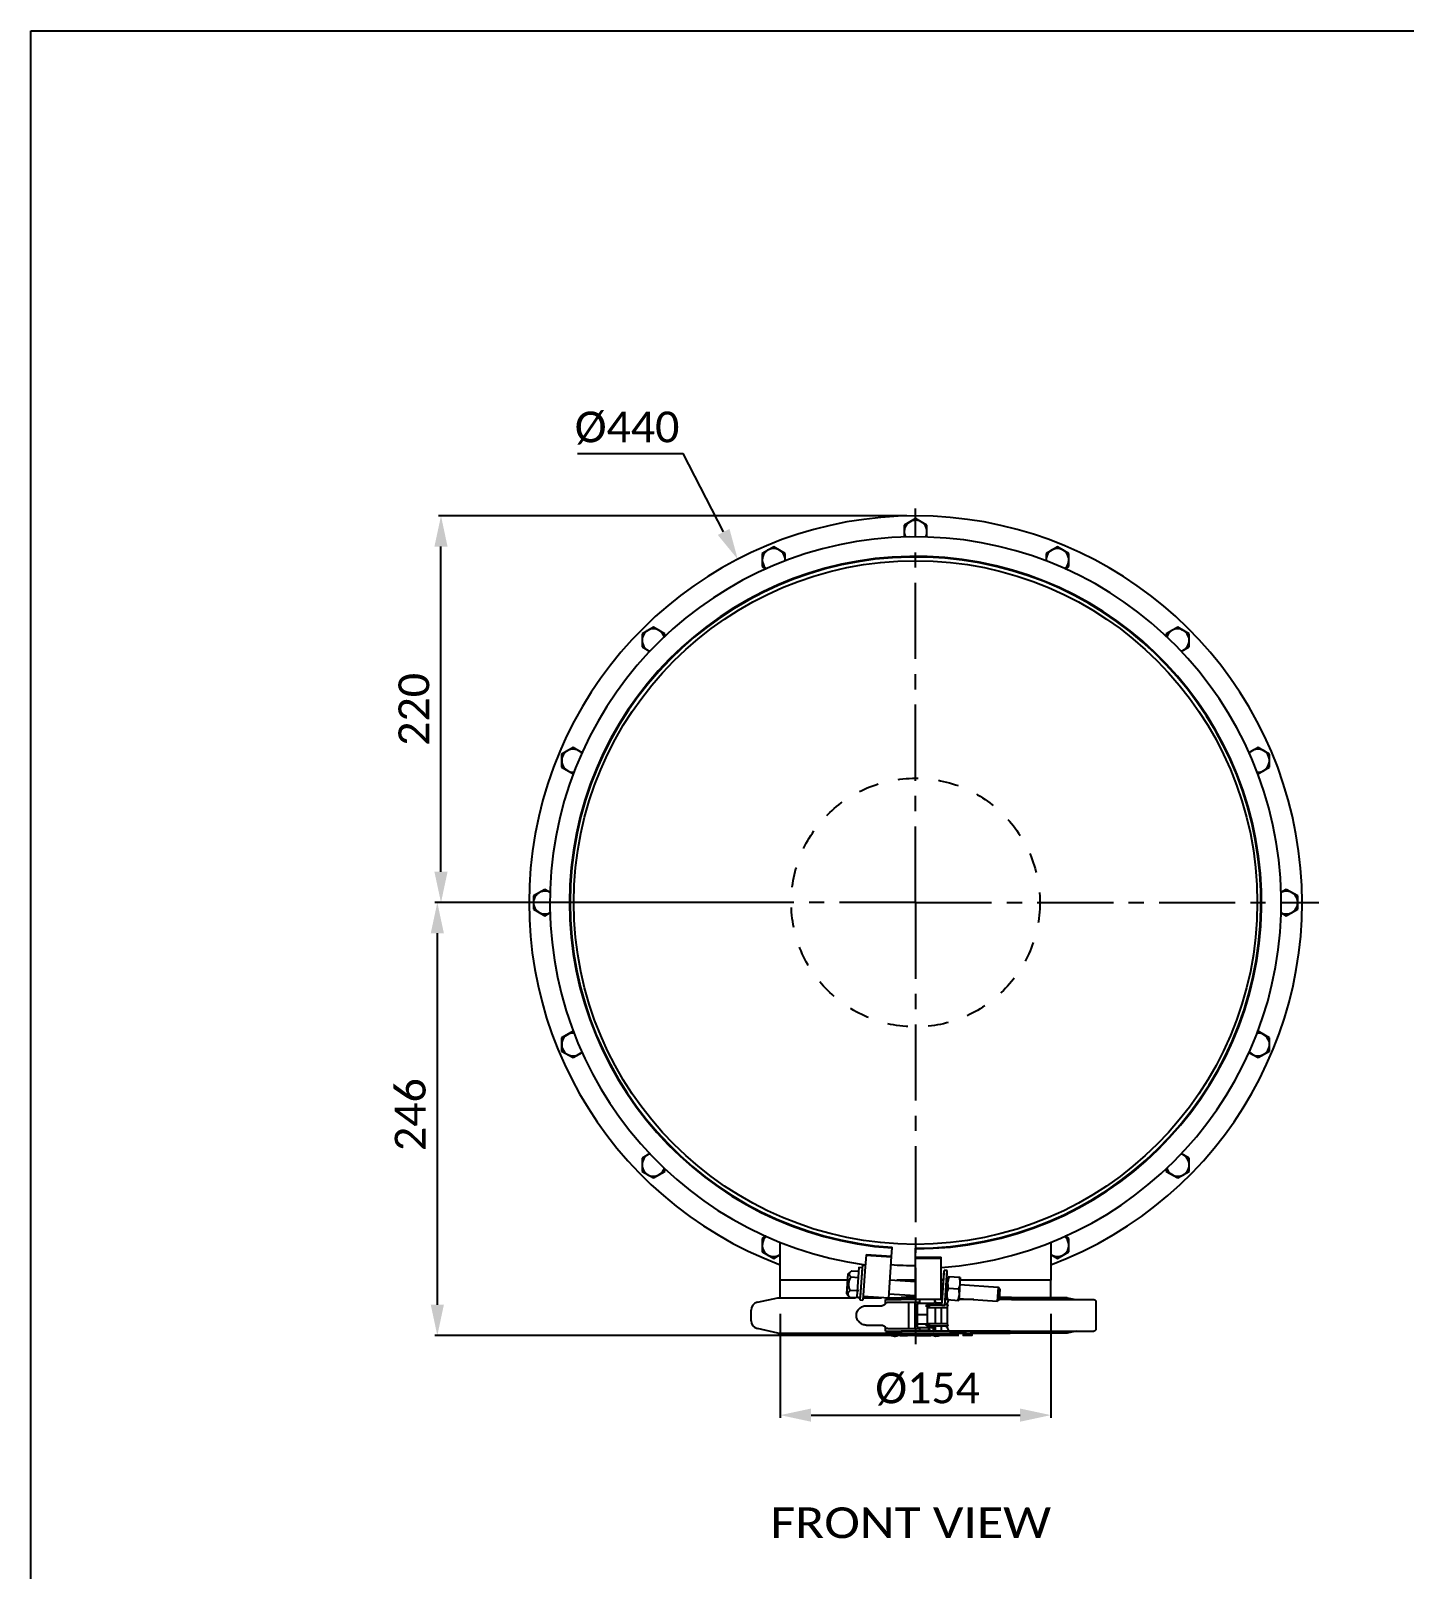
# Model space of a CAD drawing. Header units: millimetres. Extents: x 242 to 4341, y -255 to 3233.
# Drawn here: x 242 to 1023, y 2357 to 3233 of the extents above; entities that cross this region are included whole.
import ezdxf
from ezdxf.enums import TextEntityAlignment as Align

# ---------------------------------------------------------------- set-up
doc = ezdxf.new("R2010")
doc.units = ezdxf.units.MM
doc.header["$LTSCALE"] = 115.5
doc.header["$PDMODE"] = 3
doc.header["$PDSIZE"] = 8
doc.linetypes.add('CENTER', pattern=[0.6, 0.375, -0.075, 0.075, -0.075])
doc.linetypes.add('DASHED', pattern=[0.2, 0.1, -0.1])
doc.layers.get('0').update_dxf_attribs({"linetype": 'CONTINUOUS'})
doc.layers.get('Defpoints').update_dxf_attribs({"linetype": 'CONTINUOUS'})
doc.layers.add('02___PRT_ALL_AXES', color=7, linetype='CONTINUOUS')
doc.styles.get("Standard").update_dxf_attribs({"font": 'calibri.ttf'})
doc.dimstyles.new('DIMSTYLE_1', dxfattribs={"dimtxt": 17.5, "dimasz": 17.5, "dimexe": 1.5, "dimexo": 1, "dimgap": 0.875, "dimtad": 1, "dimdec": 0, "dimdsep": 46, "dimtxsty": 'Standard', "dimblk": '_FILLED', "dimblk1": '_FILLED', "dimblk2": '_FILLED', "dimcen": 0.09, "dimazin": 2, "dimtp": 0.01, "dimtm": 0.01, "dimtfac": 1, "dimtdec": 0, "dimtofl": 0, "dimtmove": 0, "dimatfit": 3, "dimldrblk": '_FILLED', "dimfxl": 1, "dimtolj": 1, "dimarcsym": 0})
doc.dimstyles.new('DIMSTYLE_2', dxfattribs={"dimtxt": 17.5, "dimasz": 17.5, "dimexe": 1.5, "dimexo": 1, "dimgap": 0.875, "dimtad": 1, "dimdsep": 46, "dimtxsty": 'Standard', "dimblk": '_FILLED', "dimblk1": '_FILLED', "dimblk2": '_FILLED', "dimcen": 0.09, "dimazin": 2, "dimtp": 0.01, "dimtm": 0.01, "dimtfac": 1, "dimtofl": 0, "dimtmove": 0, "dimatfit": 3, "dimldrblk": '_FILLED', "dimfxl": 1, "dimtolj": 1, "dimarcsym": 0})
doc.dimstyles.new('DIMSTYLE_3', dxfattribs={"dimtxt": 17.5, "dimasz": 17.5, "dimexe": 1.5, "dimexo": 1, "dimtad": 1, "dimdec": 0, "dimdsep": 46, "dimtxsty": 'Standard', "dimblk": '_FILLED', "dimblk1": '_FILLED', "dimblk2": '_FILLED', "dimcen": 0.09, "dimazin": 2, "dimtp": 0.01, "dimtm": 0.01, "dimtfac": 1, "dimtdec": 0, "dimtofl": 0, "dimtmove": 0, "dimatfit": 1, "dimldrblk": '_FILLED', "dimfxl": 1, "dimtolj": 1, "dimarcsym": 0})

# ---------------------------------------------------------------- blocks, each defined once
blk = doc.blocks.new('_FILLED')
at = {"color": 0, "linetype": 'ByBlock'}
blk.add_solid([(0, 0), (-1, 0.214), (-1, -0.214)], dxfattribs=at)
blk = doc.blocks.new('*D332')
at = {"color": 0, "linetype": 'Continuous', "lineweight": -2}
for p, q in [((520.13, 2736.57), (471.43, 2736.57)), ((472.93, 2719.07), (472.93, 2507.75)), ((769.73, 2490.25), (471.43, 2490.25))]:
    blk.add_line(p, q, dxfattribs=at)
at = {"layer": 'Defpoints', "color": 0}
for p in [(521.13, 2736.57), (472.93, 2490.25), (770.73, 2490.25)]:
    blk.add_point(p, dxfattribs=at)
at = {"color": 0, "linetype": 'ByBlock', "lineweight": -2, "xscale": 17.5, "yscale": 17.5, "zscale": 17.5}
for p, rotation in [((472.93, 2736.57), 89.99999999999999), ((472.93, 2490.25), 270)]:
    blk.add_blockref('_FILLED', p, dxfattribs=dict(at, rotation=rotation))
at = {"color": 0, "insert": (448.72, 2615.9), "char_height": 17.5, "attachment_point": 2, "rotation": 90, "line_spacing_factor": 0.9}
blk.add_mtext('\\A1;246', dxfattribs=at)
blk = doc.blocks.new('*D333')
at = {"color": 0, "linetype": 'Continuous', "lineweight": -2}
for p, q in [((740.14, 2956.57), (473.52, 2956.57)), ((475.02, 2754.07), (475.02, 2939.07)), ((640.14, 2736.57), (473.52, 2736.57))]:
    blk.add_line(p, q, dxfattribs=at)
at = {"layer": 'Defpoints', "color": 0}
for p in [(475.02, 2956.57), (741.14, 2956.57), (641.14, 2736.57)]:
    blk.add_point(p, dxfattribs=at)
at = {"color": 0, "linetype": 'ByBlock', "lineweight": -2, "xscale": 17.5, "yscale": 17.5, "zscale": 17.5}
for p, rotation in [((475.02, 2956.57), 90), ((475.02, 2736.57), 270)]:
    blk.add_blockref('_FILLED', p, dxfattribs=dict(at, rotation=rotation))
at = {"color": 0, "insert": (450.81, 2846.49), "char_height": 17.5, "attachment_point": 2, "rotation": 90, "line_spacing_factor": 0.9}
blk.add_mtext('\\A1;220', dxfattribs=at)
blk = doc.blocks.new('*D334')
at = {"color": 0, "linetype": 'Continuous', "lineweight": -2}
for p, q in [((668.14, 2502.65), (668.14, 2443.42)), ((822.14, 2502.65), (822.14, 2443.42)), ((685.64, 2444.92), (804.64, 2444.92))]:
    blk.add_line(p, q, dxfattribs=at)
at = {"layer": 'Defpoints', "color": 0}
for p in [(668.14, 2503.65), (822.14, 2503.65), (822.14, 2444.92)]:
    blk.add_point(p, dxfattribs=at)
at = {"color": 0, "linetype": 'ByBlock', "lineweight": -2, "xscale": 17.5, "yscale": 17.5, "zscale": 17.5, "rotation": 180}
blk.add_blockref('_FILLED', (668.14, 2444.92), dxfattribs=at)
at = {"color": 0, "linetype": 'ByBlock', "lineweight": -2, "xscale": 17.5, "yscale": 17.5, "zscale": 17.5}
blk.add_blockref('_FILLED', (822.14, 2444.92), dxfattribs=at)
at = {"color": 0, "insert": (752, 2469.13), "char_height": 17.5, "attachment_point": 2, "line_spacing_factor": 0.9}
blk.add_mtext('\\A1;%%c154', dxfattribs=at)
blk = doc.blocks.new('*D335')
at = {"color": 0, "linetype": 'Continuous', "lineweight": -2}
for p in [(552.81, 2991.98), (635.88, 2947.45)]:
    blk.add_line(p, (612.81, 2991.98), dxfattribs=at)
at = {"color": 0, "linetype": 'Continuous'}
for p, q in [((745.05, 2736.57), (745.23, 2736.57)), ((745.14, 2736.48), (745.14, 2736.66))]:
    blk.add_line(p, q, dxfattribs=at)
at = {"layer": 'Defpoints', "color": 0}
for p in [(643.93, 2931.91), (846.35, 2541.22)]:
    blk.add_point(p, dxfattribs=at)
at = {"color": 0, "linetype": 'ByBlock', "lineweight": -2, "xscale": 17.5, "yscale": 17.5, "zscale": 17.5, "rotation": 297.3888948476893}
blk.add_blockref('_FILLED', (643.93, 2931.91), dxfattribs=at)
at = {"color": 0, "insert": (610.73, 3015.94), "char_height": 17.5, "attachment_point": 3, "line_spacing_factor": 0.9}
blk.add_mtext('\\A1;%%c440', dxfattribs=at)

msp = doc.modelspace()

# ---------------------------------------------------------------- linework, layer by layer
at = {"color": 0, "linetype": 'Continuous'}
for p, q in [((241.521, 1394.903), (241.521, 3232.585)), ((241.521, 3232.585), (2291.28, 3232.585)), ((745.139, 2955.073), (738.639, 2951.32)), ((738.639, 2951.32), (738.639, 2944.554)), ((751.639, 2951.32), (745.139, 2955.073)), ((751.639, 2944.548), (751.639, 2951.32)), ((664.393, 2939.011), (657.893, 2935.258)), ((657.893, 2935.258), (657.893, 2927.753)), ((670.893, 2935.259), (664.393, 2939.011)), ((670.893, 2930.879), (670.893, 2935.259)), ((825.885, 2939.011), (819.385, 2935.258)), ((819.385, 2935.258), (819.385, 2930.895)), ((832.385, 2935.259), (825.885, 2939.011)), ((832.385, 2927.753), (832.385, 2935.259)), ((657.893, 2927.753), (660.144, 2926.453)), ((830.157, 2926.466), (832.385, 2927.753)), ((595.939, 2893.272), (589.439, 2889.519)), ((589.439, 2889.519), (589.44, 2882.014)), ((602.439, 2889.52), (595.939, 2893.272)), ((602.439, 2887.892), (602.439, 2889.52)), ((894.338, 2893.272), (887.838, 2889.519)), ((887.838, 2889.519), (887.839, 2887.899)), ((900.838, 2889.52), (894.338, 2893.272)), ((900.839, 2882.014), (900.838, 2889.52)), ((589.44, 2882.014), (593.943, 2879.414)), ((896.343, 2879.419), (900.839, 2882.014)), ((550.2, 2824.819), (543.7, 2821.066)), ((543.7, 2821.066), (543.7, 2813.56)), ((555.406, 2821.814), (550.2, 2824.819)), ((940.077, 2824.819), (934.867, 2821.81)), ((946.578, 2821.066), (940.077, 2824.819)), ((946.578, 2813.561), (946.578, 2821.066)), ((543.7, 2813.56), (550.201, 2809.808)), ((939.74, 2810.003), (940.078, 2809.808)), ((940.078, 2809.808), (946.578, 2813.561)), ((534.139, 2744.073), (527.639, 2740.32)), ((527.639, 2740.32), (527.639, 2732.814)), ((537.167, 2742.324), (534.139, 2744.073)), ((956.139, 2744.073), (953.092, 2742.313)), ((962.639, 2740.32), (956.139, 2744.073)), ((962.639, 2732.814), (962.639, 2740.32)), ((527.639, 2732.814), (534.139, 2729.062)), ((956.139, 2729.062), (962.639, 2732.814)), ((534.139, 2729.062), (537.199, 2730.828)), ((953.067, 2730.835), (956.139, 2729.062)), ((550.2, 2663.326), (543.7, 2659.574)), ((550.405, 2663.208), (550.2, 2663.326)), ((940.077, 2663.326), (939.838, 2663.188)), ((946.578, 2659.574), (940.077, 2663.326)), ((543.7, 2659.574), (543.7, 2652.068)), ((946.578, 2652.068), (946.578, 2659.574)), ((543.7, 2652.068), (550.201, 2648.315)), ((550.201, 2648.315), (555.336, 2651.28)), ((934.92, 2651.293), (940.078, 2648.315)), ((940.078, 2648.315), (946.578, 2652.068)), ((593.925, 2593.71), (589.439, 2591.12)), ((589.439, 2591.12), (589.44, 2583.615)), ((900.838, 2591.12), (896.369, 2593.701)), ((900.839, 2583.615), (900.838, 2591.12)), ((589.44, 2583.615), (595.94, 2579.862)), ((595.94, 2579.862), (602.44, 2583.615)), ((602.44, 2583.615), (602.44, 2585.174)), ((887.839, 2585.144), (887.839, 2583.615)), ((887.839, 2583.615), (894.339, 2579.862)), ((894.339, 2579.862), (900.839, 2583.615)), ((660.191, 2546.708), (657.893, 2545.381)), ((657.893, 2545.381), (657.893, 2537.876)), ((731.446, 2535.196), (731.775, 2540.032)), ((731.775, 2540.032), (731.8, 2540.399)), ((745.139, 2539.578), (745.139, 2539.946)), ((745.139, 2534.731), (745.139, 2539.578)), ((822.139, 2543.247), (822.139, 2521.647)), ((832.385, 2545.381), (830.094, 2546.704)), ((832.385, 2537.876), (832.385, 2545.381)), ((657.893, 2537.876), (664.393, 2534.123)), ((664.393, 2534.123), (668.139, 2536.286)), ((716.94, 2536.182), (716.31, 2526.918)), ((731.413, 2534.707), (716.906, 2535.694)), ((731.446, 2535.196), (716.94, 2536.182)), ((729.83, 2511.434), (731.446, 2535.196)), ((745.139, 2534.731), (759.679, 2534.731)), ((745.139, 2510.914), (745.139, 2534.731)), ((745.139, 2534.241), (759.679, 2534.241)), ((759.679, 2510.914), (759.679, 2534.731)), ((822.139, 2536.286), (825.885, 2534.123)), ((825.885, 2534.123), (832.385, 2537.876)), ((705.95, 2513.862), (706.723, 2525.23)), ((706.723, 2525.23), (708.507, 2526.787)), ((712.492, 2523.108), (708.415, 2523.385)), ((712.732, 2526.634), (708.655, 2526.911)), ((714.29, 2523.014), (714.34, 2523.011)), ((730.543, 2521.909), (745.124, 2520.918)), ((762.895, 2510.666), (763.777, 2523.63)), ((763.777, 2523.63), (763.779, 2523.633)), ((770.56, 2523.172), (763.779, 2523.633)), ((770.561, 2523.169), (769.68, 2510.205)), ((770.561, 2523.169), (770.56, 2523.172)), ((705.95, 2513.862), (707.507, 2512.079)), ((712.881, 2515.559), (707.906, 2515.897)), ((713.748, 2515.033), (713.797, 2515.03)), ((729.83, 2511.434), (715.324, 2512.42)), ((730, 2513.928), (745.139, 2512.898)), ((759.679, 2519.928), (760.814, 2519.851)), ((762.61, 2519.729), (763.507, 2519.668)), ((763.917, 2517.109), (769.539, 2516.726)), ((770.292, 2519.207), (792.21, 2517.716)), ((792.21, 2517.716), (791.668, 2509.735)), ((793.14, 2516.651), (792.21, 2517.716)), ((793.14, 2516.651), (792.733, 2510.664)), ((666.795, 2511.71), (710.946, 2511.71)), ((712.612, 2511.597), (707.636, 2511.935)), ((712.612, 2511.71), (713.572, 2511.71)), ((715.276, 2511.71), (725.768, 2511.71)), ((716.981, 2507.147), (725.98, 2507.147)), ((727.942, 2510.647), (737.032, 2510.647)), ((727.942, 2508.147), (727.942, 2510.647)), ((729.288, 2509.147), (747.618, 2509.147)), ((729.849, 2511.71), (736.948, 2511.71)), ((745.139, 2512.047), (740.248, 2512.047)), ((745.139, 2510.914), (759.679, 2510.914)), ((746.332, 2495.147), (746.332, 2508.147)), ((751.395, 2507.686), (760.037, 2507.686)), ((751.395, 2506.486), (751.395, 2507.686)), ((751.395, 2506.486), (753.476, 2506.486)), ((752.019, 2506.147), (763.4, 2506.147)), ((752.024, 2497.147), (752.024, 2506.147)), ((755.865, 2510.647), (755.861, 2510.147)), ((755.861, 2510.147), (756.065, 2508.864)), ((756.042, 2510.647), (756.28, 2509.148)), ((756.269, 2508.886), (759.769, 2508.886)), ((759.679, 2511.91), (760.271, 2511.869)), ((763.747, 2507.686), (761.741, 2507.686)), ((762.067, 2511.747), (762.965, 2511.686)), ((762.895, 2510.666), (762.897, 2510.663)), ((762.897, 2510.663), (769.678, 2510.202)), ((763.4, 2496.886), (763.4, 2506.696)), ((763.412, 2509.403), (763.412, 2509.403)), ((763.73, 2507.647), (763.747, 2507.686)), ((769.68, 2510.205), (769.678, 2510.202)), ((769.749, 2511.225), (791.668, 2509.735)), ((792.733, 2510.664), (791.668, 2509.735)), ((831.483, 2511.71), (799.832, 2511.71)), ((799.832, 2510.686), (846.609, 2510.686)), ((847.745, 2509.486), (847.745, 2493.886)), ((716.981, 2496.147), (725.98, 2496.147)), ((727.942, 2492.647), (727.942, 2495.147)), ((751.395, 2496.886), (753.476, 2496.886)), ((751.395, 2495.686), (751.395, 2496.886)), ((751.395, 2495.686), (753.476, 2495.686)), ((752.019, 2497.147), (763.4, 2497.147)), ((756.114, 2494.743), (754.472, 2494.743)), ((755.139, 2494.743), (755.139, 2492.897)), ((756.258, 2495.647), (755.861, 2493.147)), ((761.425, 2495.686), (763.747, 2495.686)), ((763.4, 2496.676), (763.4, 2496.886)), ((666.795, 2491.584), (736.948, 2491.584)), ((727.942, 2492.647), (737.024, 2492.647)), ((729.288, 2494.147), (747.618, 2494.147)), ((734.42, 2490.722), (734.53, 2491.584)), ((736.384, 2490.31), (740.448, 2490.31)), ((740.448, 2491.397), (740.448, 2490.297)), ((745.398, 2490.247), (740.498, 2490.247)), ((745.448, 2491.397), (745.448, 2490.297)), ((745.448, 2490.31), (753.894, 2490.31)), ((753.617, 2493.117), (747.618, 2493.117)), ((753.617, 2493.117), (755.088, 2492.647)), ((754.306, 2492.897), (755.863, 2492.897)), ((760.469, 2491.286), (755.569, 2491.286)), ((755.786, 2491.286), (755.858, 2490.722)), ((755.861, 2493.147), (755.865, 2492.647)), ((756.269, 2494.078), (756.042, 2492.647)), ((763.412, 2493.967), (763.412, 2493.968)), ((764.891, 2492.686), (846.609, 2492.686)), ((772.234, 2491.397), (772.234, 2490.297)), ((777.184, 2490.247), (772.284, 2490.247)), ((774.125, 2491.447), (776.164, 2491.447)), ((777.234, 2491.397), (777.234, 2490.297)), ((831.483, 2491.584), (799.064, 2491.584))]:
    msp.add_line(p, q, dxfattribs=at)
for points in [[(763.412, 2509.403), (763.367, 2509.179), (763.157, 2508.675), (762.815, 2508.244), (762.368, 2507.92), (761.847, 2507.731), (761.743, 2507.717)], [(764.324, 2510.566), (764.257, 2510.545), (763.915, 2510.323), (763.643, 2510.013), (763.464, 2509.636), (763.412, 2509.403)], [(761.801, 2495.647), (761.836, 2495.643), (762.358, 2495.456), (762.807, 2495.136), (763.151, 2494.707), (763.364, 2494.204), (763.412, 2493.968)], [(763.412, 2493.967), (763.456, 2493.765), (763.624, 2493.388), (763.892, 2493.068), (764.24, 2492.835), (764.636, 2492.707), (764.891, 2492.686)]]:
    msp.add_lwpolyline(points, dxfattribs=at)
at = {"color": 0, "linetype": 'DASHED'}
msp.add_circle((745.139, 2736.567), 70.741, dxfattribs=at)
at = {"color": 0, "linetype": 'Continuous'}
for centre, radius, start, end in [((745.139, 2947.567), 6.5, 332.28481, 207.453157), ((745.139, 2736.567), 208.1, 274.007458, 262.102542), ((745.139, 2736.567), 196.989, 270, 266.11), ((745.139, 2736.567), 196.621, 270, 266.11), ((664.393, 2931.506), 6.5, 354.278828, 230.381397), ((825.885, 2931.506), 6.5, 309.827264, 185.581573), ((595.939, 2885.767), 6.5, 16.666078, 253.306773), ((894.339, 2885.767), 6.5, 286.799249, 163.303809), ((550.2, 2817.313), 6.5, 39.234609, 275.858281), ((940.078, 2817.313), 6.5, 264.136509, 140.848972), ((534.139, 2736.567), 6.5, 62.199172, 298.128664), ((956.139, 2736.567), 6.5, 241.755616, 117.990052), ((550.2, 2655.821), 6.5, 84.926029, 320.127206), ((940.078, 2655.821), 6.5, 219.638167, 94.898008), ((595.939, 2587.368), 6.5, 106.888186, 342.735792), ((894.339, 2587.368), 6.5, 197.492614, 72.948447), ((664.393, 2541.629), 6.5, 129.173552, 305.309077), ((825.885, 2541.629), 6.5, 234.689697, 50.775446), ((712.706, 2521.963), 6.396, 129.310838, 131.043181), ((741.198, 2512.247), 1, 108.761865, 180), ((656.139, 2504.655), 4.6, 102.407419, 180), ((740.248, 2512.097), 0.05, 180, 270), ((741.148, 2511.997), 0.05, 0, 90), ((744.748, 2511.997), 0.05, 90, 180), ((756.269, 2507.886), 1, 90, 180), ((755.319, 2507.736), 0.05, 180, 270), ((759.769, 2507.886), 1, 69.751253, 90), ((656.139, 2498.639), 4.6, 180, 257.592581), ((748.169, 2493.136), 4.393, 20.051548, 22.752298), ((733.139, 2494.624), 4.727, 220.122917, 296.201665), ((740.498, 2491.397), 0.05, 90, 180), ((740.498, 2490.297), 0.05, 180, 270), ((745.398, 2491.397), 0.05, 0, 90), ((745.398, 2490.297), 0.05, 270, 0), ((748.049, 2493.091), 4.521, 19.842163, 20.063878), ((748.031, 2493.084), 4.541, 19.59341, 19.842144), ((755.764, 2495.837), 3.668, 199.586048, 201.522842), ((755.625, 2495.782), 3.518, 201.522524, 203.453425), ((755.487, 2495.722), 3.368, 203.453293, 205.379698), ((757.139, 2494.624), 4.727, 243.798335, 315.083914), ((755.569, 2491.336), 0.05, 180, 270), ((760.469, 2491.336), 0.05, 270, 0), ((757.139, 2494.624), 4.727, 315.584069, 317.68647), ((772.284, 2491.397), 0.05, 90, 180), ((772.284, 2490.297), 0.05, 180, 270), ((777.184, 2491.397), 0.05, 0, 90), ((777.184, 2490.297), 0.05, 270, 0)]:
    msp.add_arc(centre, radius, start, end, dxfattribs=at)
for centre, major_axis, start_param, end_param in [((736.436, 2490.722), (2.017, 0.011), 3.1145815, 4.6853476), ((753.842, 2490.722), (2.017, -0.011), -1.5437549, 0.0270112)]:
    msp.add_ellipse(centre, major_axis=major_axis, ratio=0.2042321, start_param=start_param, end_param=end_param, dxfattribs=at)
for points, knots in [([(707.906, 2515.897), (707.654, 2516.499), (707.23, 2517.741), (707.054, 2519.716), (707.496, 2521.65), (708.084, 2522.823), (708.415, 2523.385)], [0, 0, 0, 0, 0.250166, 0.4999956, 0.7498369, 1, 1, 1, 1]), ([(708.415, 2523.385), (707.969, 2523.866), (707.415, 2524.629), (707.585, 2525.595), (707.798, 2526.022), (708.114, 2526.423), (708.369, 2526.666), (708.507, 2526.787)], [0, 0, 0, 0, 0.4999557, 0.612882, 0.7318591, 0.8607558, 1, 1, 1, 1]), ([(763.917, 2517.109), (763.778, 2517.645), (763.559, 2518.731), (763.503, 2520.394), (763.783, 2522.035), (764.148, 2523.081), (764.358, 2523.594)], [0, 0, 0, 0, 0.250929, 0.5000001, 0.7490698, 1, 1, 1, 1]), ([(769.98, 2523.211), (770.12, 2522.675), (770.34, 2521.589), (770.395, 2519.926), (770.115, 2518.285), (769.75, 2517.239), (769.539, 2516.726)], [0, 0, 0, 0, 0.2509334, 0.5000002, 0.7490669, 1, 1, 1, 1]), ([(707.636, 2511.935), (707.504, 2512.095), (707.261, 2512.416), (706.968, 2512.925), (706.784, 2513.45), (706.742, 2513.986), (706.857, 2514.511), (707.205, 2515.191), (707.611, 2515.625), (707.906, 2515.897)], [0, 0, 0, 0, 0.1366111, 0.2651891, 0.3855695, 0.5002875, 0.6150171, 0.7353771, 1, 1, 1, 1]), ([(763.476, 2510.624), (763.337, 2511.16), (763.118, 2512.246), (763.062, 2513.909), (763.343, 2515.55), (763.707, 2516.596), (763.917, 2517.109)], [0, 0, 0, 0, 0.250931, 0.5000002, 0.7490716, 1, 1, 1, 1]), ([(769.539, 2516.726), (769.679, 2516.19), (769.899, 2515.104), (769.954, 2513.441), (769.674, 2511.8), (769.309, 2510.754), (769.098, 2510.241)], [0, 0, 0, 0, 0.2509333, 0.5000002, 0.7490668, 1, 1, 1, 1]), ([(716.981, 2496.147), (716.279, 2496.147), (714.853, 2496.424), (713.027, 2497.62), (711.775, 2499.45), (711.328, 2501.647), (711.775, 2503.845), (713.027, 2505.674), (714.853, 2506.87), (716.279, 2507.147), (716.981, 2507.147)], [0, 0, 0, 0, 0.1227399, 0.2464079, 0.372236, 0.5, 0.627764, 0.7535921, 0.8772601, 1, 1, 1, 1]), ([(727.942, 2509.147), (727.942, 2508.887), (727.841, 2508.362), (727.404, 2507.698), (726.752, 2507.252), (726.235, 2507.147), (725.98, 2507.147)], [0, 0, 0, 0, 0.2524866, 0.5036063, 0.7526538, 1, 1, 1, 1]), ([(727.942, 2508.147), (727.942, 2508.24), (727.978, 2508.421), (728.149, 2508.712), (728.456, 2508.958), (728.867, 2509.114), (729.149, 2509.147), (729.288, 2509.147)], [0, 0, 0, 0, 0.1518109, 0.291845, 0.5419761, 0.7742304, 1, 1, 1, 1]), ([(746.591, 2509.147), (746.55, 2509.147), (746.49, 2509.08), (746.444, 2508.977), (746.388, 2508.797), (746.344, 2508.518), (746.332, 2508.277), (746.332, 2508.147)], [0, 0, 0, 0, 0.1137494, 0.2073638, 0.3273109, 0.6354012, 1, 1, 1, 1]), ([(756.28, 2509.148), (756.282, 2509.133), (756.292, 2509.059), (756.3, 2508.984), (756.305, 2508.924)], [0, 0, 0, 0, 0.1999246, 1, 1, 1, 1]), ([(763.4, 2506.696), (763.4, 2506.865), (763.52, 2507.192), (763.661, 2507.494), (763.73, 2507.647)], [0, 0, 0, 0, 0.5007526, 1, 1, 1, 1]), ([(846.609, 2510.686), (846.756, 2510.686), (847.056, 2510.627), (847.437, 2510.362), (847.687, 2509.961), (847.745, 2509.644), (847.745, 2509.486)], [0, 0, 0, 0, 0.241754, 0.4863948, 0.7394541, 1, 1, 1, 1]), ([(725.98, 2496.147), (726.235, 2496.147), (726.752, 2496.042), (727.404, 2495.597), (727.841, 2494.932), (727.942, 2494.407), (727.942, 2494.147)], [0, 0, 0, 0, 0.247346, 0.4963932, 0.7475133, 1, 1, 1, 1]), ([(729.288, 2494.147), (729.149, 2494.147), (728.867, 2494.18), (728.456, 2494.336), (728.149, 2494.582), (727.978, 2494.873), (727.942, 2495.054), (727.942, 2495.147)], [0, 0, 0, 0, 0.2257697, 0.4580241, 0.7081551, 0.8481891, 1, 1, 1, 1]), ([(746.332, 2495.147), (746.332, 2495.017), (746.344, 2494.777), (746.388, 2494.497), (746.444, 2494.317), (746.49, 2494.215), (746.55, 2494.147), (746.591, 2494.147)], [0, 0, 0, 0, 0.3645989, 0.6726897, 0.7926366, 0.8862507, 1, 1, 1, 1]), ([(754.472, 2494.743), (754.274, 2494.743), (753.89, 2494.723), (753.349, 2494.618), (752.881, 2494.363), (752.713, 2494.057), (752.666, 2493.9)], [0, 0, 0, 0, 0.2777497, 0.5369788, 0.7698153, 1, 1, 1, 1]), ([(763.747, 2495.686), (763.675, 2495.846), (763.529, 2496.16), (763.4, 2496.5), (763.4, 2496.675)], [0, 0, 0, 0, 0.4993276, 1, 1, 1, 1]), ([(752.671, 2493.881), (752.732, 2493.79), (752.981, 2493.467), (753.331, 2493.207), (753.617, 2493.117)], [0, 0, 0, 0, 0.2667039, 1, 1, 1, 1]), ([(847.745, 2493.886), (847.745, 2493.727), (847.687, 2493.411), (847.437, 2493.009), (847.056, 2492.744), (846.756, 2492.686), (846.609, 2492.686)], [0, 0, 0, 0, 0.2605457, 0.5136041, 0.7582456, 1, 1, 1, 1])]:
    msp.add_open_spline(points, degree=3, knots=knots, dxfattribs=at)
msp.add_open_spline([(752.444, 2494.278), (752.509, 2494.141), (752.585, 2494.007), (752.671, 2493.881)], degree=3, dxfattribs=at)
at = {"layer": '02___PRT_ALL_AXES', "color": 0, "linetype": 'CENTER'}
for q in [(745.139, 2960.693), (516.409, 2736.567), (745.139, 2483.363), (974.68, 2736.567)]:
    msp.add_line((745.139, 2736.567), q, dxfattribs=at)
at = {"layer": '02___PRT_ALL_AXES', "color": 0, "linetype": 'Continuous'}
for p, q in [((668.139, 2511.71), (668.139, 2543.275)), ((714.847, 2530.468), (713.49, 2510.514)), ((714.847, 2530.468), (716.543, 2530.353)), ((706.48, 2521.647), (668.139, 2521.647)), ((712.9, 2529.097), (711.746, 2512.136)), ((712.9, 2529.097), (714.696, 2528.975)), ((714.696, 2528.975), (713.542, 2512.014)), ((716.31, 2526.918), (715.186, 2510.399)), ((745.139, 2521.647), (734.399, 2521.647)), ((760.936, 2521.647), (759.679, 2521.647)), ((760.014, 2507.351), (761.371, 2527.305)), ((761.219, 2525.812), (760.066, 2508.851)), ((761.219, 2525.812), (761.269, 2525.808)), ((763.067, 2527.189), (761.371, 2527.305)), ((761.71, 2507.236), (763.067, 2527.189)), ((763.015, 2525.69), (761.862, 2508.729)), ((763.642, 2521.647), (762.74, 2521.647)), ((762.965, 2525.693), (763.015, 2525.69)), ((822.139, 2521.647), (770.458, 2521.647)), ((822.139, 2511.71), (822.139, 2521.647)), ((740.198, 2512.097), (740.198, 2512.247)), ((651.539, 2498.639), (651.539, 2504.655)), ((655.151, 2509.148), (666.795, 2511.71)), ((712.644, 2512.075), (713.542, 2512.014)), ((713.49, 2510.514), (715.186, 2510.399)), ((745.139, 2511.847), (736.948, 2511.847)), ((736.948, 2511.847), (736.948, 2510.647)), ((760.188, 2510.647), (737.032, 2510.647)), ((741.198, 2511.997), (741.198, 2511.847)), ((741.198, 2509.147), (741.198, 2494.147)), ((744.698, 2511.997), (744.698, 2511.847)), ((744.698, 2509.147), (744.698, 2494.147)), ((746.368, 2508.646), (755.627, 2508.646)), ((747.618, 2509.147), (747.618, 2510.647)), ((752.019, 2506.147), (752.019, 2506.486)), ((755.269, 2507.736), (755.269, 2507.886)), ((756.074, 2507.647), (760.034, 2507.647)), ((756.269, 2506.147), (756.269, 2497.147)), ((760.269, 2511.847), (759.679, 2511.847)), ((759.769, 2506.147), (759.769, 2497.147)), ((761.71, 2507.236), (760.014, 2507.351)), ((760.066, 2508.851), (760.116, 2508.847)), ((761.812, 2508.732), (761.862, 2508.729)), ((763.129, 2510.647), (761.992, 2510.647)), ((778.247, 2510.647), (769.71, 2510.647)), ((799.832, 2510.647), (792.713, 2510.647)), ((799.832, 2511.847), (792.814, 2511.847)), ((799.832, 2511.847), (799.832, 2510.647)), ((831.483, 2511.71), (836.138, 2510.686)), ((752.024, 2501.977), (746.332, 2501.977)), ((746.332, 2496.832), (751.395, 2496.832)), ((746.347, 2494.832), (756.128, 2494.832)), ((752.019, 2496.886), (752.019, 2497.147)), ((752.019, 2495.647), (752.019, 2495.686)), ((752.019, 2495.647), (763.737, 2495.647)), ((756.269, 2495.647), (756.269, 2492.647)), ((759.769, 2495.647), (759.769, 2492.647)), ((666.795, 2491.584), (655.151, 2494.146)), ((736.948, 2492.647), (736.948, 2491.447)), ((774.125, 2491.447), (736.948, 2491.447)), ((799.064, 2492.647), (737.024, 2492.647)), ((747.618, 2492.647), (747.618, 2494.147)), ((755.519, 2491.447), (755.519, 2491.336)), ((760.519, 2491.447), (760.519, 2491.336)), ((772.984, 2492.686), (772.984, 2492.647)), ((799.064, 2491.447), (776.164, 2491.447)), ((776.484, 2492.686), (776.484, 2492.647)), ((799.064, 2492.647), (799.064, 2491.447)), ((836.488, 2492.686), (831.483, 2491.584))]:
    msp.add_line(p, q, dxfattribs=at)
msp.add_circle((745.139, 2736.567), 194.5, dxfattribs=at)
for radius, start, end in [(220.005, 290.497751, 249.502216), (206.5, 266.112833, 270)]:
    msp.add_arc((745.139, 2736.567), radius, start, end, dxfattribs=at)

# ---------------------------------------------------------------- texts
at = {"color": 0, "linetype": 'Continuous', "width": 1.109888}
msp.add_text('FRONT VIEW', height=17.5, dxfattribs=at).set_placement((662.5, 2374.937), (822.247, 2374.937), align=Align.FIT)

# ---------------------------------------------------------------- dimensions: what is measured, and where the dimension line sits
at = {"color": 0, "linetype": 'Continuous'}
dim = msp.add_diameter_dim_2p(p1=(846.347, 2541.224), p2=(643.931, 2931.91), text='%%c<>', dimstyle='DIMSTYLE_3', override={"dimtih": 1, "dimtoh": 1, "dimpost": '<>'}, dxfattribs=at)
dim.commit()
dim.dimension.update_dxf_attribs({"geometry": '*D335', "text_midpoint": (581.768, 2991.978), "dimtype": 163})
for base, p1, p2, angle, dimstyle, picture, middle in [((475.021, 2956.5717), (641.139, 2736.5671), (741.139, 2956.5717), 90, 'DIMSTYLE_2', '*D333', (475.021, 2846.4855)), ((472.928, 2490.247), (521.134, 2736.567), (770.734, 2490.247), 270, 'DIMSTYLE_1', '*D332', (472.928, 2615.896))]:
    dim = msp.add_linear_dim(base=base, p1=p1, p2=p2, angle=angle, dimstyle=dimstyle, dxfattribs=at)
    dim.commit()
    dim.dimension.update_dxf_attribs({"geometry": picture, "text_midpoint": middle, "dimtype": 160})
dim = msp.add_linear_dim(base=(822.139, 2444.917), p1=(668.139, 2503.647), p2=(822.139, 2503.647), text='%%c<>', dimstyle='DIMSTYLE_2', dxfattribs=at)
dim.commit()
dim.dimension.update_dxf_attribs({"geometry": '*D334', "text_midpoint": (752.001, 2444.917), "dimtype": 160})

doc.saveas('drawing.dxf')
